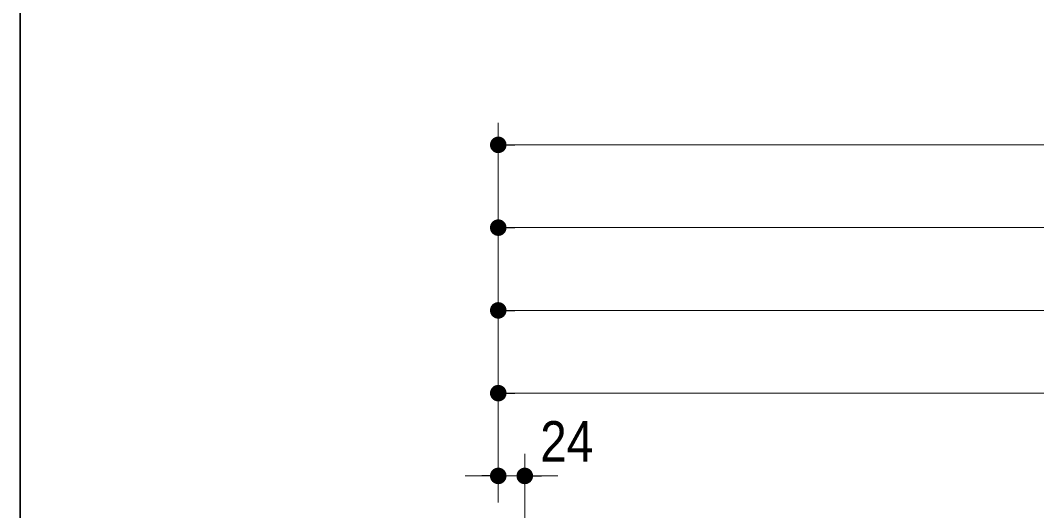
# Model space of a CAD drawing. Units: millimetres, scale not verified. Extents: x -6062 to 6062, y -3045 to 3045.
# Drawn here: x -5788 to -4867, y 246 to 690 of the extents above; entities that cross this region are included whole.
import ezdxf
from ezdxf.enums import TextEntityAlignment as Align

# ---------------------------------------------------------------- set-up
doc = ezdxf.new("R2010")
doc.units = ezdxf.units.MM
doc.header["$LTSCALE"] = 20
doc.header["$PDMODE"] = 32
doc.header["$PDSIZE"] = 10
for name, color, linetype, lineweight in [('0-0_1図面枠', 7, 'Continuous', 20), ('0-2_2寸法-1', 7, 'Continuous', 15), ('0-3_0', 7, 'Continuous', 25), ('0-5_2寸法-2', 7, 'Continuous', 15)]:
    doc.layers.add(name, color=color, linetype=linetype, lineweight=lineweight)
doc.layers.add('0-4_Defpoints', color=7, linetype='Continuous')
doc.styles.add('ＭＳ Ｐゴシック', font='')
doc.styles.get('ＭＳ Ｐゴシック').set_extended_font_data('MS PGothic')

# ---------------------------------------------------------------- blocks, each defined once
blk = doc.blocks.new('グループ-2')
at = {"layer": '0-0_1図面枠', "lineweight": 35}
blk.add_lwpolyline([(-80000, 55400), (80000, 55400), (80000, -55400), (-80000, -55400)], close=True, dxfattribs=at)
blk = doc.blocks.new('図面枠')
at = {"layer": '0-0_1図面枠'}
blk.add_blockref('グループ-2', (0, 0), dxfattribs=at)
blk = doc.blocks.new('_Dot')
at = {"layer": '0-3_0'}
blk.add_line((-10, 0), (-20, 0), dxfattribs=at)
for points in [[(0, 0), (-10, 0), (-9.92, 1.25)], [(0, 0), (-9.92, -1.25), (-10, 0)], [(0, 0), (-9.92, 1.25), (-9.69, 2.49)], [(0, 0), (-9.69, -2.49), (-9.92, -1.25)], [(0, 0), (-9.69, 2.49), (-9.3, 3.68)], [(0, 0), (-9.3, -3.68), (-9.69, -2.49)], [(0, 0), (-9.3, 3.68), (-8.76, 4.82)], [(0, 0), (-8.76, -4.82), (-9.3, -3.68)], [(0, 0), (-8.76, 4.82), (-8.09, 5.88)], [(0, 0), (-8.09, -5.88), (-8.76, -4.82)], [(0, 0), (-8.09, 5.88), (-7.29, 6.85)], [(0, 0), (-7.29, -6.85), (-8.09, -5.88)], [(0, 0), (-7.29, 6.85), (-6.37, 7.71)], [(0, 0), (-6.37, -7.71), (-7.29, -6.85)], [(0, 0), (-6.37, 7.71), (-5.36, 8.44)], [(0, 0), (-5.36, -8.44), (-6.37, -7.71)], [(0, 0), (-5.36, 8.44), (-4.26, 9.05)], [(0, 0), (-4.26, -9.05), (-5.36, -8.44)], [(0, 0), (-4.26, 9.05), (-3.09, 9.51)], [(0, 0), (-3.09, -9.51), (-4.26, -9.05)], [(0, 0), (-3.09, 9.51), (-1.87, 9.82)], [(0, 0), (-1.87, -9.82), (-3.09, -9.51)], [(0, 0), (-1.87, 9.82), (-0.63, 9.98)], [(0, 0), (-0.63, -9.98), (-1.87, -9.82)], [(0, 0), (-0.63, 9.98), (0.63, 9.98)], [(0, 0), (0.63, -9.98), (-0.63, -9.98)], [(0, 0), (0.63, 9.98), (1.87, 9.82)], [(0, 0), (1.87, 9.82), (3.09, 9.51)], [(0, 0), (3.09, 9.51), (4.26, 9.05)], [(0, 0), (4.26, 9.05), (5.36, 8.44)], [(0, 0), (5.36, 8.44), (6.37, 7.71)], [(0, 0), (6.37, 7.71), (7.29, 6.85)], [(0, 0), (7.29, 6.85), (8.09, 5.88)], [(0, 0), (8.09, 5.88), (8.76, 4.82)], [(0, 0), (8.76, 4.82), (9.3, 3.68)], [(0, 0), (9.3, 3.68), (9.69, 2.49)], [(0, 0), (9.69, 2.49), (9.92, 1.25)], [(0, 0), (9.92, 1.25), (10, 0)], [(0, 0), (1.87, -9.82), (0.63, -9.98)], [(0, 0), (3.09, -9.51), (1.87, -9.82)], [(0, 0), (4.26, -9.05), (3.09, -9.51)], [(0, 0), (5.36, -8.44), (4.26, -9.05)], [(0, 0), (6.37, -7.71), (5.36, -8.44)], [(0, 0), (7.29, -6.85), (6.37, -7.71)], [(0, 0), (8.09, -5.88), (7.29, -6.85)], [(0, 0), (8.76, -4.82), (8.09, -5.88)], [(0, 0), (9.3, -3.68), (8.76, -4.82)], [(0, 0), (9.69, -2.49), (9.3, -3.68)], [(0, 0), (9.92, -1.25), (9.69, -2.49)], [(0, 0), (10, 0), (9.92, -1.25)]]:
    blk.add_solid(points, dxfattribs=at)

msp = doc.modelspace()

# ---------------------------------------------------------------- linework, layer by layer
at = {"layer": '0-2_2寸法-1'}
for p, q in [((-5354.6, 522), (-5354.6, 597)), ((-722.6, 577), (-5339.59, 577)), ((-5354.6, 447), (-5354.6, 522)), ((-5339.59, 502), (-3047.6, 502)), ((-5354.6, 372), (-5354.6, 447)), ((-5339.59, 427), (-4169.6, 427)), ((-5354.6, 297), (-5354.6, 372)), ((-5339.59, 352), (-4196.6, 352))]:
    msp.add_line(p, q, dxfattribs=at)
at = {"layer": '0-4_Defpoints'}
for p in [(-5354.6, 577), (-5354.6, 502), (-5354.6, 427), (-5354.6, 352), (-5354.6, 277), (-5330.59, 277)]:
    msp.add_point(p, dxfattribs=at)
at = {"layer": '0-5_2寸法-2'}
for p, q in [((-5354.6, 253), (-5354.6, 297)), ((-5330.59, 197), (-5330.59, 297)), ((-5369.6, 277), (-5384.61, 277)), ((-5354.6, 277), (-5330.59, 277)), ((-5315.59, 277), (-5300.58, 277))]:
    msp.add_line(p, q, dxfattribs=at)

# ---------------------------------------------------------------- block references
at = {"layer": '0-0_1図面枠', "xscale": 0.05, "yscale": 0.05}
msp.add_blockref('図面枠', (-1787.5, 0), dxfattribs=at)
at = {"layer": '0-2_2寸法-1', "xscale": 0.7503418, "yscale": 0.7503418, "rotation": 180}
for p in [(-5354.6, 577), (-5354.6, 502), (-5354.6, 427), (-5354.6, 352)]:
    msp.add_blockref('_Dot', p, dxfattribs=at)
at = {"layer": '0-5_2寸法-2', "xscale": 0.7503418, "yscale": 0.7503418}
msp.add_blockref('_Dot', (-5354.6, 277), dxfattribs=at)
at = {"layer": '0-5_2寸法-2', "xscale": 0.7503418, "yscale": 0.7503418, "rotation": 180}
msp.add_blockref('_Dot', (-5330.59, 277), dxfattribs=at)

# ---------------------------------------------------------------- texts
at = {"layer": '0-5_2寸法-2', "style": 'ＭＳ Ｐゴシック', "width": 0.9}
msp.add_text('24', height=36.66, dxfattribs=at).set_placement((-5316.58, 278.98), align=Align.BOTTOM_LEFT)

doc.saveas('drawing.dxf')
